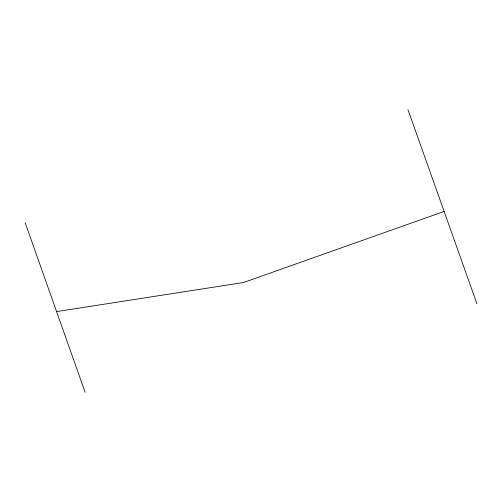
<?xml version="1.0" encoding="UTF-8"?>
<svg xmlns="http://www.w3.org/2000/svg" width="502" height="502" viewBox="0 0 502 502"><rect width="100%" height="100%" fill="white"/><g stroke="black" fill="none" stroke-linecap="round" stroke-linejoin="round"><path stroke-width="0.75" d="M444.132 211.436L243.633 282.494L56.582 311.604M407.988 109.674L476.9 303.716M25.1 222.574L85.133 392.326"/></g></svg>
